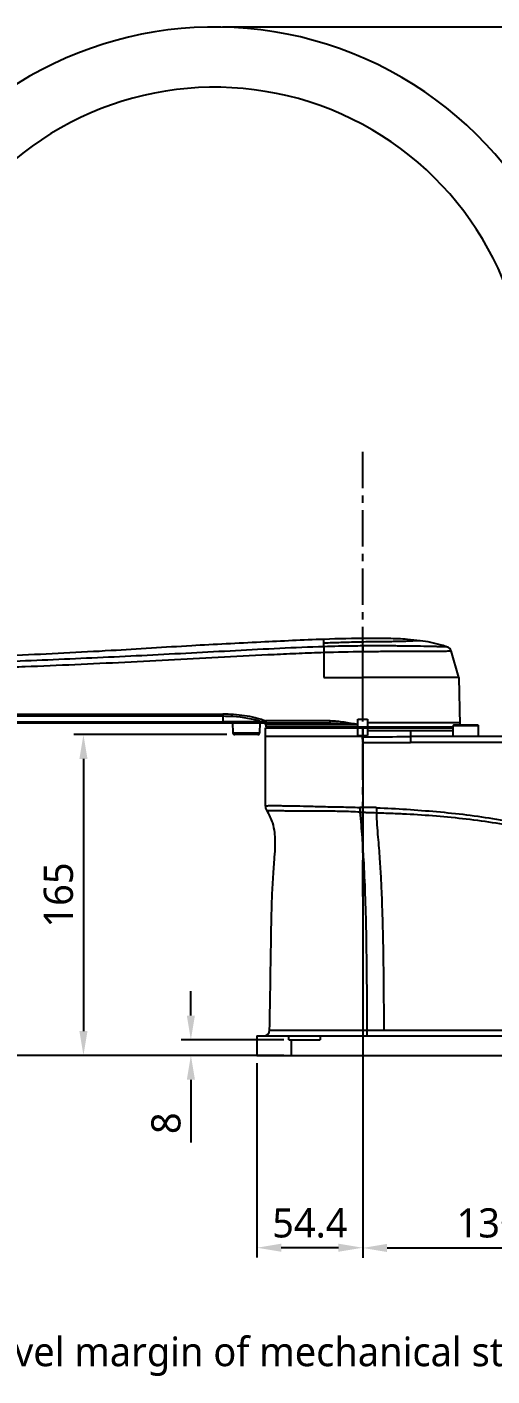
# Model space of a CAD drawing. Header units: millimetres. Extents: x 5828 to 6704, y 123 to 421.
# Drawn here: x 6408.5 to 6432.5, y 279.8 to 349.2 of the extents above; entities that cross this region are included whole.
import ezdxf

# ---------------------------------------------------------------- set-up
doc = ezdxf.new("R2010")
doc.units = ezdxf.units.MM
doc.linetypes.add('CENTER', pattern=[0.6, 0.375, -0.075, 0.075, -0.075])
for name, color, linetype in [('中心线', 7, 'Continuous'), ('外形图', 7, 'Continuous'), ('尺寸标注', 7, 'Continuous')]:
    doc.layers.add(name, color=color, linetype=linetype)
doc.styles.get("Standard").update_dxf_attribs({"font": 'msyh.ttc'})
doc.styles.add('微软雅黑', font='msyh.ttc')
doc.dimstyles.new('尺寸标注_1_20比例', dxfattribs={"dimtxt": 1.5, "dimasz": 1.25, "dimexe": 0.5, "dimexo": 0.4, "dimgap": 0.5, "dimtad": 1, "dimdec": 1, "dimlfac": 10, "dimdsep": 46, "dimtxsty": '微软雅黑', "dimcen": 0.09, "dimadec": 0, "dimazin": 0, "dimtp": 0.01, "dimtm": 0.01, "dimtfac": 1, "dimtdec": 1, "dimtofl": 0, "dimtmove": 0, "dimatfit": 3, "dimfxl": 1, "dimtolj": 1, "dimarcsym": 0})

# ---------------------------------------------------------------- blocks, each defined once
blk = doc.blocks.new('*D796')
at = {"layer": 'Defpoints', "color": 0}
for p in [(6370.016, 317.357), (6382.585, 317.357), (6420.376, 296.337)]:
    blk.add_point(p, dxfattribs=at)
at = {"layer": '尺寸标注', "color": 0, "lineweight": -2}
for p, q in [((6382.185, 317.357), (6369.516, 317.357)), ((6370.016, 297.587), (6370.016, 316.107)), ((6419.976, 296.337), (6369.516, 296.337))]:
    blk.add_line(p, q, dxfattribs=at)
at = {"layer": '尺寸标注', "color": 0}
for points in [[(6370.224, 316.107), (6369.808, 316.107), (6370.016, 317.357)], [(6369.808, 297.587), (6370.224, 297.587), (6370.016, 296.337)]]:
    blk.add_solid(points, dxfattribs=at)
at = {"layer": '尺寸标注', "color": 0, "insert": (6368.737, 306.502), "char_height": 1.5, "attachment_point": 5, "rotation": 90, "style": '微软雅黑'}
blk.add_mtext('\\A1;\\A1;210.2', dxfattribs=at)
blk = doc.blocks.new('*D798')
at = {"layer": 'Defpoints', "color": 0}
for p in [(6399.132, 313.437), (6399.351, 313.437), (6421.342, 296.337)]:
    blk.add_point(p, dxfattribs=at)
at = {"layer": '尺寸标注', "color": 0, "lineweight": -2}
for p, q in [((6399.532, 313.437), (6399.851, 313.437)), ((6399.351, 297.587), (6399.351, 312.187)), ((6420.942, 296.337), (6398.851, 296.337))]:
    blk.add_line(p, q, dxfattribs=at)
at = {"layer": '尺寸标注', "color": 0}
for points in [[(6399.559, 312.187), (6399.143, 312.187), (6399.351, 313.437)], [(6399.143, 297.587), (6399.559, 297.587), (6399.351, 296.337)]]:
    blk.add_solid(points, dxfattribs=at)
at = {"layer": '尺寸标注', "color": 0, "insert": (6398.085, 304.887), "char_height": 1.5, "attachment_point": 5, "rotation": 90, "style": '微软雅黑'}
blk.add_mtext('\\A1;\\A1;171', dxfattribs=at)
blk = doc.blocks.new('*D800')
at = {"layer": 'Defpoints', "color": 0}
for p in [(6418.203, 349.237), (6438.823, 296.337), (6452.347, 296.337)]:
    blk.add_point(p, dxfattribs=at)
at = {"layer": '尺寸标注', "color": 0, "lineweight": -2}
for p, q in [((6418.603, 349.237), (6452.847, 349.237)), ((6452.347, 347.987), (6452.347, 297.587)), ((6439.223, 296.337), (6452.847, 296.337))]:
    blk.add_line(p, q, dxfattribs=at)
at = {"layer": '尺寸标注', "color": 0}
for points in [[(6452.555, 347.987), (6452.139, 347.987), (6452.347, 349.237)], [(6452.139, 297.587), (6452.555, 297.587), (6452.347, 296.337)]]:
    blk.add_solid(points, dxfattribs=at)
at = {"layer": '尺寸标注', "color": 0, "insert": (6451.05, 322.787), "char_height": 1.5, "attachment_point": 5, "rotation": 90, "style": '微软雅黑'}
blk.add_mtext('\\A1;\\A1;Maximum 529', dxfattribs=at)
blk = doc.blocks.new('*D802')
at = {"layer": 'Defpoints', "color": 0}
for p in [(6425.82, 313.637), (6438.823, 312.437), (6438.823, 286.433)]:
    blk.add_point(p, dxfattribs=at)
at = {"layer": '尺寸标注', "color": 0, "lineweight": -2}
for p, q in [((6425.82, 313.237), (6425.82, 285.933)), ((6438.823, 312.037), (6438.823, 285.933)), ((6427.07, 286.433), (6437.573, 286.433))]:
    blk.add_line(p, q, dxfattribs=at)
at = {"layer": '尺寸标注', "color": 0}
for points in [[(6427.07, 286.641), (6427.07, 286.224), (6425.82, 286.433)], [(6437.573, 286.224), (6437.573, 286.641), (6438.823, 286.433)]]:
    blk.add_solid(points, dxfattribs=at)
at = {"layer": '尺寸标注', "color": 0, "insert": (6432.321, 287.712), "char_height": 1.5, "attachment_point": 5, "style": '微软雅黑'}
blk.add_mtext('\\A1;\\A1;130', dxfattribs=at)
blk = doc.blocks.new('*D803')
at = {"layer": 'Defpoints', "color": 0}
for p in [(6425.82, 313.637), (6420.376, 296.337), (6420.376, 286.444)]:
    blk.add_point(p, dxfattribs=at)
at = {"layer": '尺寸标注', "color": 0, "lineweight": -2}
for p, q in [((6425.82, 313.237), (6425.82, 285.944)), ((6420.376, 295.937), (6420.376, 285.944)), ((6424.57, 286.444), (6421.626, 286.444))]:
    blk.add_line(p, q, dxfattribs=at)
at = {"layer": '尺寸标注', "color": 0}
for points in [[(6421.626, 286.653), (6421.626, 286.236), (6420.376, 286.444)], [(6424.57, 286.236), (6424.57, 286.653), (6425.82, 286.444)]]:
    blk.add_solid(points, dxfattribs=at)
at = {"layer": '尺寸标注', "color": 0, "insert": (6423.098, 287.707), "char_height": 1.5, "attachment_point": 5, "style": '微软雅黑'}
blk.add_mtext('\\A1;\\A1;54.4', dxfattribs=at)
blk = doc.blocks.new('*D805')
at = {"layer": 'Defpoints', "color": 0}
for p in [(6422.154, 297.137), (6416.976, 296.337), (6422.154, 296.337)]:
    blk.add_point(p, dxfattribs=at)
at = {"layer": '尺寸标注', "color": 0, "lineweight": -2}
for p, q in [((6416.976, 298.387), (6416.976, 299.637)), ((6421.754, 297.137), (6416.476, 297.137)), ((6421.754, 296.337), (6416.476, 296.337)), ((6416.976, 295.087), (6416.976, 291.863))]:
    blk.add_line(p, q, dxfattribs=at)
at = {"layer": '尺寸标注', "color": 0}
for points in [[(6416.768, 298.387), (6417.185, 298.387), (6416.976, 297.137)], [(6417.185, 295.087), (6416.768, 295.087), (6416.976, 296.337)]]:
    blk.add_solid(points, dxfattribs=at)
at = {"layer": '尺寸标注', "color": 0, "insert": (6415.702, 292.85), "char_height": 1.5, "attachment_point": 5, "rotation": 90, "style": '微软雅黑'}
blk.add_mtext('\\A1;\\A1;8', dxfattribs=at)
blk = doc.blocks.new('*D806')
at = {"layer": 'Defpoints', "color": 0}
for p in [(6419.231, 312.837), (6411.448, 296.337), (6420.376, 296.337)]:
    blk.add_point(p, dxfattribs=at)
at = {"layer": '尺寸标注', "color": 0, "lineweight": -2}
for p, q in [((6418.831, 312.837), (6410.948, 312.837)), ((6411.448, 311.587), (6411.448, 297.587)), ((6419.976, 296.337), (6410.948, 296.337))]:
    blk.add_line(p, q, dxfattribs=at)
at = {"layer": '尺寸标注', "color": 0}
for points in [[(6411.656, 311.587), (6411.239, 311.587), (6411.448, 312.837)], [(6411.239, 297.587), (6411.656, 297.587), (6411.448, 296.337)]]:
    blk.add_solid(points, dxfattribs=at)
at = {"layer": '尺寸标注', "color": 0, "insert": (6410.168, 304.587), "char_height": 1.5, "attachment_point": 5, "rotation": 90, "style": '微软雅黑'}
blk.add_mtext('\\A1;\\A1;165', dxfattribs=at)
blk = doc.blocks.new('*D810')
at = {"layer": 'Defpoints', "color": 0}
for p in [(6384.373, 345.017), (6362.981, 296.337), (6420.376, 296.337)]:
    blk.add_point(p, dxfattribs=at)
at = {"layer": '尺寸标注', "color": 0, "lineweight": -2}
for p, q in [((6383.973, 345.017), (6362.481, 345.017)), ((6362.981, 343.767), (6362.981, 297.587)), ((6419.976, 296.337), (6362.481, 296.337))]:
    blk.add_line(p, q, dxfattribs=at)
at = {"layer": '尺寸标注', "color": 0}
for points in [[(6363.189, 343.767), (6362.772, 343.767), (6362.981, 345.017)], [(6362.772, 297.587), (6363.189, 297.587), (6362.981, 296.337)]]:
    blk.add_solid(points, dxfattribs=at)
at = {"layer": '尺寸标注', "color": 0, "insert": (6361.705, 320.677), "char_height": 1.5, "attachment_point": 5, "rotation": 90, "style": '微软雅黑'}
blk.add_mtext('\\A1;\\A1;486.7', dxfattribs=at)

msp = doc.modelspace()

# ---------------------------------------------------------------- linework, layer by layer
at = {"layer": '中心线', "linetype": 'CENTER', "ltscale": 5}
msp.add_line((6425.8087, 327.3848), (6425.8087, 304.3848), dxfattribs=at)
at = {"layer": '外形图', "color": 7, "linetype": 'Continuous'}
for p, q in [((6423.8227, 317.537), (6423.8227, 317.7383)), ((6423.8227, 317.3585), (6423.8227, 317.5376)), ((6428.7747, 317.6696), (6428.1245, 317.7353)), ((6430.757, 315.7753), (6430.3659, 317.1423)), ((6423.8227, 317.0729), (6423.8227, 315.7751)), ((6425.8228, 315.773), (6425.8228, 317.1113)), ((6423.8227, 315.7751), (6425.8209, 315.7751)), ((6425.8197, 313.6366), (6425.823, 315.773)), ((6430.7571, 315.7753), (6430.8185, 313.3364)), ((6403.3289, 313.796), (6418.6228, 313.796)), ((6403.3298, 313.8865), (6418.6209, 313.8865)), ((6418.6228, 313.7961), (6418.6226, 313.4998)), ((6399.0098, 313.4991), (6418.6226, 313.4998)), ((6399.1317, 313.4366), (6424.1485, 313.4366)), ((6419.1227, 313.4366), (6419.1314, 312.9348)), ((6420.5227, 313.4366), (6420.5139, 312.9348)), ((6420.8227, 313.1866), (6430.4727, 313.1866)), ((6420.8227, 309.181), (6420.8227, 313.1866)), ((6420.8268, 313.3345), (6420.8248, 313.2366)), ((6420.8248, 313.2366), (6430.4727, 313.2366)), ((6425.5727, 313.3345), (6420.8268, 313.3345)), ((6424.1436, 313.539), (6420.8513, 313.539)), ((6425.5727, 313.6366), (6426.0727, 313.6366)), ((6425.5727, 313.2366), (6425.5727, 313.6366)), ((6425.5727, 312.7866), (6425.5727, 313.1866)), ((6430.8164, 313.4365), (6426.0726, 313.4365)), ((6426.0727, 313.6366), (6426.0727, 313.2366)), ((6426.0727, 313.1866), (6426.0727, 312.7866)), ((6430.4727, 313.0366), (6426.0727, 313.0366)), ((6430.5027, 313.3366), (6430.4727, 313.3066)), ((6430.4727, 313.3066), (6431.7727, 313.3066)), ((6430.4727, 312.7366), (6430.4727, 313.3066)), ((6430.5027, 313.3366), (6431.7427, 313.3366)), ((6431.7427, 313.3366), (6431.7727, 313.3066)), ((6431.7727, 312.7366), (6431.7727, 313.3066)), ((6419.1314, 312.9348), (6420.5139, 312.9348)), ((6420.4139, 312.8366), (6419.2314, 312.8366)), ((6425.7996, 312.7366), (6420.8227, 312.7366)), ((6425.5727, 312.7866), (6426.0727, 312.7866)), ((6425.7996, 312.7366), (6425.7996, 312.7866)), ((6425.8006, 312.4366), (6428.2708, 312.4366)), ((6425.8029, 312.6034), (6425.8017, 312.7151)), ((6438.8227, 312.4366), (6428.2708, 312.4366)), ((6438.7227, 312.7366), (6428.2721, 312.7366)), ((6420.3756, 297.3366), (6420.3756, 296.3366)), ((6420.3758, 297.3366), (6434.437, 297.3366)), ((6421.0291, 297.6301), (6426.0237, 297.6361)), ((6422.0227, 297.1366), (6422.0227, 297.3366)), ((6422.0227, 297.1366), (6423.6227, 297.1366)), ((6422.1542, 296.3366), (6422.1542, 297.1366)), ((6423.6227, 297.3366), (6423.6227, 297.1366)), ((6426.0237, 297.6362), (6438.8227, 297.6365)), ((6426.0237, 297.6362), (6426.0237, 297.3364)), ((6420.3758, 296.3366), (6438.8227, 296.3366))]:
    msp.add_line(p, q, dxfattribs=at)
msp.add_lwpolyline([(6425.8017, 312.7151), (6425.8018, 312.7221), (6425.8012, 312.7292), (6425.7998, 312.7366)], dxfattribs=at)
for centre, radius, start, end in [((6418.2032, 330.067), 19.1695, 0, 132.36713), ((6418.2032, 330.067), 16.0695, 0, 132.112068), ((6430.0775, 317.0598), 0.3, 15.966363, 71.056542), ((6420.7268, 313.3366), 0.1, 358.8, 90), ((6420.86, 313.7344), 0.2978, 259.699313, 269.962712), ((6420.8539, 314.1691), 0.6301, 265.917496, 269.967998), ((6419.2314, 312.9366), 0.1, 181, 270), ((6420.4139, 312.9366), 0.1, 270, 359), ((6449.7225, 309.571), 24.0565, 181.134602, 181.718168), ((6430.7201, 308.8416), 4.1959, 176.76901, 180.289612), ((6420.7292, 297.6366), 0.3, 270.049003, 358.705078)]:
    msp.add_arc(centre, radius, start, end, dxfattribs=at)
for points, knots in [([(6423.8227, 317.3584), (6422.3057, 317.311), (6419.2753, 317.1532), (6414.7293, 316.9067), (6410.1802, 316.6925), (6407.1449, 316.5731), (6405.6268, 316.5217)], [0, 0, 0, 0, 0.2499651, 0.4997251, 0.7498309, 1, 1, 1, 1]), ([(6423.8226, 317.7383), (6422.7395, 317.6991), (6420.471, 317.5861), (6416.8188, 317.4057), (6412.6357, 317.131), (6409.6348, 316.9806), (6408.0171, 316.9124)], [0, 0, 0, 0, 0.2054362, 0.4304998, 0.6930951, 1, 1, 1, 1]), ([(6423.8227, 317.3584), (6423.8167, 317.3249), (6423.8201, 317.2289), (6423.8203, 317.1341), (6423.8227, 317.0729)], [0, 0, 0, 0, 0.3569804, 1, 1, 1, 1]), ([(6428.7746, 317.6694), (6428.7763, 317.6705), (6428.7595, 317.6671), (6428.7501, 317.669), (6428.715, 317.6657), (6428.6749, 317.6642), (6428.6194, 317.6609), (6428.522, 317.6559), (6428.3678, 317.6483), (6428.1456, 317.6392), (6427.8745, 317.6303), (6427.5584, 317.6225), (6427.0661, 317.6138), (6426.3951, 317.6086), (6425.5543, 317.596), (6424.6909, 317.5701), (6424.1122, 317.5494), (6423.8226, 317.5376)], [0, 0, 0, 0, 0.0012011, 0.0048314, 0.0109107, 0.0194591, 0.0304974, 0.0440503, 0.0788026, 0.1238168, 0.1787708, 0.2430505, 0.3152897, 0.4769028, 0.6493919, 0.8244827, 1, 1, 1, 1]), ([(6428.1245, 317.7353), (6427.8002, 317.7591), (6427.1191, 317.786), (6425.6846, 317.7942), (6424.5753, 317.7655), (6423.8227, 317.7383)], [0, 0, 0, 0, 0.2266873, 0.4749468, 1, 1, 1, 1]), ([(6425.8189, 317.3972), (6425.6532, 317.3962), (6424.9877, 317.3903), (6424.3223, 317.3741), (6423.8227, 317.3585)], [0, 0, 0, 0, 0.248945, 1, 1, 1, 1]), ([(6430.1749, 317.3435), (6430.1808, 317.3452), (6430.1266, 317.3427), (6430.0995, 317.348), (6429.9897, 317.3492), (6429.8652, 317.3543), (6429.6916, 317.3593), (6429.3873, 317.3681), (6428.9134, 317.3784), (6428.2546, 317.3884), (6427.4973, 317.3972), (6426.6747, 317.4001), (6426.1085, 317.3989), (6425.8189, 317.3972)], [0, 0, 0, 0, 0.0042383, 0.017013, 0.0384055, 0.0686062, 0.1078024, 0.1560613, 0.2791855, 0.4335604, 0.6100731, 0.8006015, 1, 1, 1, 1]), ([(6425.8189, 317.3972), (6425.8195, 317.3854), (6425.8214, 317.2901), (6425.8222, 317.1948), (6425.8227, 317.1113)], [0, 0, 0, 0, 0.1234404, 1, 1, 1, 1]), ([(6425.8228, 317.1113), (6426.1278, 317.1138), (6426.7224, 317.1225), (6427.5845, 317.1349), (6428.2639, 317.1346), (6428.7657, 317.1327), (6429.0995, 317.1321), (6429.3973, 317.1323), (6429.6555, 317.1333), (6429.8725, 317.1348), (6430.048, 317.1369), (6430.1689, 317.1389), (6430.2452, 317.1401), (6430.2882, 317.1412), (6430.3203, 317.141), (6430.3456, 317.1434), (6430.3562, 317.1402), (6430.3658, 317.1438), (6430.3659, 317.1423)], [0, 0, 0, 0, 0.2014022, 0.3926346, 0.5693071, 0.6500371, 0.7239515, 0.7897591, 0.8466777, 0.8944307, 0.933014, 0.9626374, 0.9741677, 0.9835429, 0.9907863, 0.9959233, 0.9989843, 1, 1, 1, 1]), ([(6430.1749, 317.3436), (6430.076, 317.3775), (6429.6185, 317.5219), (6429.1464, 317.6197), (6428.7746, 317.6694)], [0, 0, 0, 0, 0.2179675, 1, 1, 1, 1]), ([(6403.3258, 316.1682), (6404.1784, 316.1829), (6405.4573, 316.2201), (6407.163, 316.2905), (6408.8725, 316.3545), (6411.0108, 316.4449), (6413.5753, 316.5678), (6416.1379, 316.6968), (6418.6989, 316.8349), (6420.833, 316.9489), (6422.541, 317.0263), (6423.3953, 317.0606), (6423.8227, 317.0729)], [0, 0, 0, 0, 0.1246921, 0.1870501, 0.2496183, 0.3748239, 0.4999768, 0.6250198, 0.7500014, 0.8749847, 0.937489, 1, 1, 1, 1]), ([(6430.757, 315.7753), (6430.7572, 315.7733), (6430.744, 315.7776), (6430.7313, 315.7733), (6430.6987, 315.7758), (6430.6586, 315.7748), (6430.6051, 315.7753), (6430.5119, 315.7752), (6430.3668, 315.7751), (6430.1603, 315.7741), (6429.9118, 315.7729), (6429.6239, 315.7733), (6429.2994, 315.775), (6428.9413, 315.7767), (6428.4077, 315.7771), (6427.6856, 315.7739), (6426.7725, 315.7742), (6426.1435, 315.774), (6425.8228, 315.773)], [0, 0, 0, 0, 0.001207, 0.0048274, 0.0108444, 0.0192361, 0.02998, 0.043053, 0.0760956, 0.1181064, 0.1686271, 0.2271571, 0.2931502, 0.3659678, 0.4448356, 0.6175984, 0.8050137, 1, 1, 1, 1]), ([(6418.6209, 313.8865), (6418.6209, 313.8785), (6418.621, 313.8484), (6418.6217, 313.8182), (6418.6227, 313.796)], [0, 0, 0, 0, 0.2632937, 1, 1, 1, 1]), ([(6420.8091, 313.5405), (6420.7234, 313.5761), (6420.5452, 313.6295), (6420.1885, 313.731), (6419.7314, 313.8149), (6419.1777, 313.8756), (6418.8065, 313.8853), (6418.6209, 313.8863)], [0, 0, 0, 0, 0.1250202, 0.2500049, 0.4999728, 0.7499714, 1, 1, 1, 1]), ([(6418.6227, 313.796), (6418.7937, 313.796), (6419.4743, 313.7775), (6420.1575, 313.6642), (6420.6405, 313.4991)], [0, 0, 0, 0, 0.2509962, 1, 1, 1, 1]), ([(6420.6405, 313.499), (6420.4763, 313.4986), (6419.8037, 313.4969), (6419.1312, 313.5), (6418.6227, 313.4998)], [0, 0, 0, 0, 0.2440208, 1, 1, 1, 1]), ([(6418.6305, 313.4366), (6418.6289, 313.4366), (6418.6277, 313.4448), (6418.6255, 313.455), (6418.624, 313.476), (6418.6231, 313.4911), (6418.6227, 313.4998)], [0, 0, 0, 0, 0.0741522, 0.2727226, 0.5922783, 1, 1, 1, 1]), ([(6420.8091, 313.5405), (6420.795, 313.5352), (6420.74, 313.5166), (6420.683, 313.5047), (6420.6405, 313.499)], [0, 0, 0, 0, 0.2605814, 1, 1, 1, 1]), ([(6420.8068, 313.4414), (6420.8046, 313.4533), (6420.8065, 313.4867), (6420.8076, 313.5196), (6420.8091, 313.5405)], [0, 0, 0, 0, 0.3658177, 1, 1, 1, 1]), ([(6420.8598, 313.4366), (6420.8569, 313.4366), (6420.8582, 313.4524), (6420.8543, 313.4684), (6420.8543, 313.502), (6420.8537, 313.5254), (6420.8538, 313.5389)], [0, 0, 0, 0, 0.0864109, 0.2972399, 0.6048917, 1, 1, 1, 1]), ([(6424.1485, 313.4365), (6424.1456, 313.4365), (6424.1474, 313.4525), (6424.1434, 313.4683), (6424.1436, 313.5021), (6424.143, 313.5255), (6424.143, 313.539)], [0, 0, 0, 0, 0.0859191, 0.2967806, 0.604691, 1, 1, 1, 1]), ([(6425.5727, 313.3559), (6425.3352, 313.3932), (6424.9805, 313.4576), (6424.5041, 313.525), (6424.2637, 313.5355), (6424.1436, 313.539)], [0, 0, 0, 0, 0.5001004, 0.7500548, 1, 1, 1, 1]), ([(6424.1485, 313.4365), (6424.384, 313.4365), (6424.8593, 313.4051), (6425.3332, 313.3652), (6425.5727, 313.3448)], [0, 0, 0, 0, 0.4948842, 1, 1, 1, 1]), ([(6428.2722, 313.0366), (6428.2723, 312.9961), (6428.272, 312.9236), (6428.2727, 312.838), (6428.2717, 312.7866), (6428.2734, 312.759), (6428.2705, 312.7476), (6428.2739, 312.7366), (6428.2722, 312.7366)], [0, 0, 0, 0, 0.4045436, 0.7284781, 0.846219, 0.9312864, 0.9827299, 1, 1, 1, 1]), ([(6425.8017, 312.7152), (6426.0116, 312.7171), (6426.8351, 312.726), (6427.6586, 312.7363), (6428.2722, 312.7366)], [0, 0, 0, 0, 0.2549008, 1, 1, 1, 1]), ([(6428.2722, 312.7366), (6428.2741, 312.7363), (6428.2696, 312.7248), (6428.2739, 312.7116), (6428.2716, 312.6822), (6428.2727, 312.6292), (6428.2709, 312.5453), (6428.2709, 312.4748), (6428.2708, 312.4366)], [0, 0, 0, 0, 0.019302, 0.0761724, 0.1686833, 0.2929875, 0.6174282, 1, 1, 1, 1]), ([(6420.8227, 309.181), (6420.8218, 309.1827), (6420.8363, 309.1788), (6420.8468, 309.1829), (6420.8791, 309.1811), (6420.9372, 309.1831), (6421.0419, 309.183), (6421.1974, 309.1844), (6421.3965, 309.1846), (6421.6363, 309.1836), (6421.9153, 309.1799), (6422.3579, 309.1717), (6422.9878, 309.1567), (6423.6627, 309.1382), (6424.2493, 309.1239), (6424.7166, 309.1171), (6425.1921, 309.1099), (6425.5119, 309.0919), (6425.6708, 309.0947)], [0, 0, 0, 0, 0.0011868, 0.0047333, 0.0106184, 0.0188212, 0.0420953, 0.0743877, 0.1154982, 0.1650996, 0.2228009, 0.2880756, 0.4390026, 0.6126072, 0.7057489, 0.8020517, 0.9017148, 1, 1, 1, 1]), ([(6425.6767, 308.8497), (6425.3622, 308.866), (6424.7465, 308.8881), (6423.8547, 308.8997), (6423.0378, 308.9059), (6422.4181, 308.9056), (6421.9821, 308.9075), (6421.7066, 308.909), (6421.4689, 308.9107), (6421.271, 308.9126), (6421.1152, 308.9156), (6421.0115, 308.9171), (6420.9516, 308.9195), (6420.9219, 308.9185), (6420.9066, 308.9222), (6420.8967, 308.9192), (6420.8956, 308.9209)], [0, 0, 0, 0, 0.1975499, 0.3864742, 0.559483, 0.7100499, 0.7752567, 0.8330262, 0.8828773, 0.9243783, 0.9571334, 0.9808072, 0.9891459, 0.9951305, 0.9987513, 1, 1, 1, 1]), ([(6421.0291, 297.6298), (6421.0645, 299.2964), (6421.0849, 301.3512), (6421.1269, 303.5625), (6421.1481, 304.2997), (6421.1779, 305.0103), (6421.2267, 305.719), (6421.2802, 306.4376), (6421.3237, 307.0605), (6421.3232, 307.7024), (6421.1908, 308.3589), (6421.0153, 308.7242), (6420.8956, 308.9209)], [0, 0, 0, 0, 0.4397388, 0.5420678, 0.5834131, 0.6343064, 0.729667, 0.770792, 0.8243834, 0.894486, 0.9392781, 1, 1, 1, 1]), ([(6426.5309, 309.0781), (6426.4593, 309.0821), (6426.3161, 309.0893), (6426.101, 309.0949), (6425.9217, 309.0961), (6425.7961, 309.0964), (6425.7247, 309.0942), (6425.6884, 309.098), (6425.6708, 309.0947)], [0, 0, 0, 0, 0.2500186, 0.5000367, 0.7500466, 0.8750467, 0.9374993, 1, 1, 1, 1]), ([(6425.6767, 308.8497), (6425.72, 308.4132), (6425.7796, 307.6014), (6425.8728, 306.1994), (6425.9435, 304.5748), (6426.018, 301.6486), (6426.0287, 299.3125), (6426.0237, 297.6362)], [0, 0, 0, 0, 0.1172484, 0.2175618, 0.3756045, 0.551898, 1, 1, 1, 1]), ([(6425.6768, 308.8497), (6425.7474, 308.8496), (6425.8886, 308.8406), (6426.1712, 308.8353), (6426.3831, 308.8262), (6426.5243, 308.8204)], [0, 0, 0, 0, 0.2499166, 0.499956, 1, 1, 1, 1]), ([(6426.5243, 308.8204), (6426.7813, 308.8088), (6427.2959, 308.7973), (6428.324, 308.7506), (6429.6078, 308.666), (6431.1443, 308.5133), (6433.184, 308.2345), (6435.7107, 307.7413), (6437.7164, 307.2802), (6438.7219, 307.0606)], [0, 0, 0, 0, 0.0625027, 0.1250053, 0.2500101, 0.3750126, 0.5000138, 0.7499903, 1, 1, 1, 1]), ([(6426.5243, 308.8204), (6426.5262, 308.4023), (6426.5986, 307.6076), (6426.6912, 306.4764), (6426.7492, 305.483), (6426.7953, 304.4656), (6426.8278, 303.5006), (6426.8579, 302.3078), (6426.8911, 300.3919), (6426.9002, 298.7614), (6426.9011, 297.6362)], [0, 0, 0, 0, 0.1120448, 0.2134941, 0.3042949, 0.3786771, 0.4864563, 0.5630442, 0.698441, 1, 1, 1, 1]), ([(6426.5309, 309.0781), (6427.5626, 309.0334), (6429.109, 308.9346), (6431.1641, 308.727), (6433.2081, 308.4263), (6435.7307, 307.866), (6437.7252, 307.331), (6438.7219, 307.0606)], [0, 0, 0, 0, 0.2500023, 0.3750078, 0.500012, 0.7499828, 1, 1, 1, 1])]:
    msp.add_open_spline(points, degree=3, knots=knots, dxfattribs=at)
for points in [[(6423.8227, 317.0729), (6424.4892, 317.0931), (6425.1559, 317.1082), (6425.8227, 317.1113)], [(6420.8068, 313.4414), (6420.7489, 313.4513), (6420.694, 313.4751), (6420.6405, 313.4991)], [(6425.802, 312.6034), (6425.8007, 312.5478), (6425.8014, 312.4922), (6425.8006, 312.4366)], [(6420.8957, 308.9209), (6420.8488, 308.9978), (6420.8227, 309.091), (6420.8227, 309.181)]]:
    msp.add_open_spline(points, degree=3, dxfattribs=at)

# ---------------------------------------------------------------- texts
at = {"layer": '外形图', "insert": (6390.6341, 281.8497), "char_height": 1.5, "attachment_point": 1}
msp.add_mtext_dynamic_manual_height_columns('(*){\\C7;Indicates the travel margin of mechanical stop}', width=209.982192, gutter_width=25, heights=[0], dxfattribs=at)

# ---------------------------------------------------------------- dimensions: what is measured, and where the dimension line sits
at = {"layer": '尺寸标注'}
for base, p1, p2, text, picture, middle in [((6452.347, 296.3366), (6418.2032, 349.2366), (6438.8227, 296.3366), '\\A1;Maximum 529', '*D800', (6452.347, 322.7866)), ((6370.0161, 317.3566), (6420.3758, 296.3366), (6382.5849, 317.3566), '\\A1;<>', '*D796', (6370.0161, 306.5017)), ((6399.3511, 313.4366), (6421.3419, 296.3366), (6399.1317, 313.4366), '\\A1;171', '*D798', (6399.3511, 304.8866))]:
    dim = msp.add_linear_dim(base=base, p1=p1, p2=p2, angle=90, text=text, dimstyle='尺寸标注_1_20比例', override={"dimtxt": 1.5, "dimtxsty": '微软雅黑'}, dxfattribs=at)
    dim.commit()
    dim.dimension.update_dxf_attribs({"geometry": picture, "text_midpoint": middle, "dimtype": 160})
for base, p1, p2, text, picture, middle in [((6362.9806, 296.3366), (6384.3727, 345.0166), (6420.3758, 296.3366), '\\A1;486.7', '*D810', (6361.7054, 320.6766)), ((6411.4476, 296.3366), (6419.2314, 312.8366), (6420.3756, 296.3366), '\\A1;165', '*D806', (6410.168, 304.5866)), ((6416.9762, 296.3366), (6422.1542, 297.1366), (6422.1542, 296.3366), '\\A1;8', '*D805', (6415.7015, 292.8499))]:
    dim = msp.add_linear_dim(base=base, p1=p1, p2=p2, angle=90, text=text, dimstyle='尺寸标注_1_20比例', override={"dimtxt": 1.5, "dimtxsty": '微软雅黑'}, dxfattribs=at)
    dim.commit()
    dim.dimension.update_dxf_attribs({"geometry": picture, "text_midpoint": middle})
dim = msp.add_linear_dim(base=(6420.3758, 286.4442), p1=(6425.8197, 313.6366), p2=(6420.3758, 296.3366), text='\\A1;<>', dimstyle='尺寸标注_1_20比例', override={"dimtxt": 1.5, "dimtxsty": '微软雅黑'}, dxfattribs=at)
dim.commit()
dim.dimension.update_dxf_attribs({"geometry": '*D803', "text_midpoint": (6423.0977, 287.7072)})
dim = msp.add_linear_dim(base=(6438.8227, 286.4327), p1=(6425.8197, 313.6366), p2=(6438.8227, 312.4366), text='\\A1;130', dimstyle='尺寸标注_1_20比例', override={"dimtxt": 1.5, "dimtxsty": '微软雅黑'}, dxfattribs=at)
dim.commit()
dim.dimension.update_dxf_attribs({"geometry": '*D802', "text_midpoint": (6432.3212, 286.4327), "dimtype": 160})

doc.saveas('drawing.dxf')
